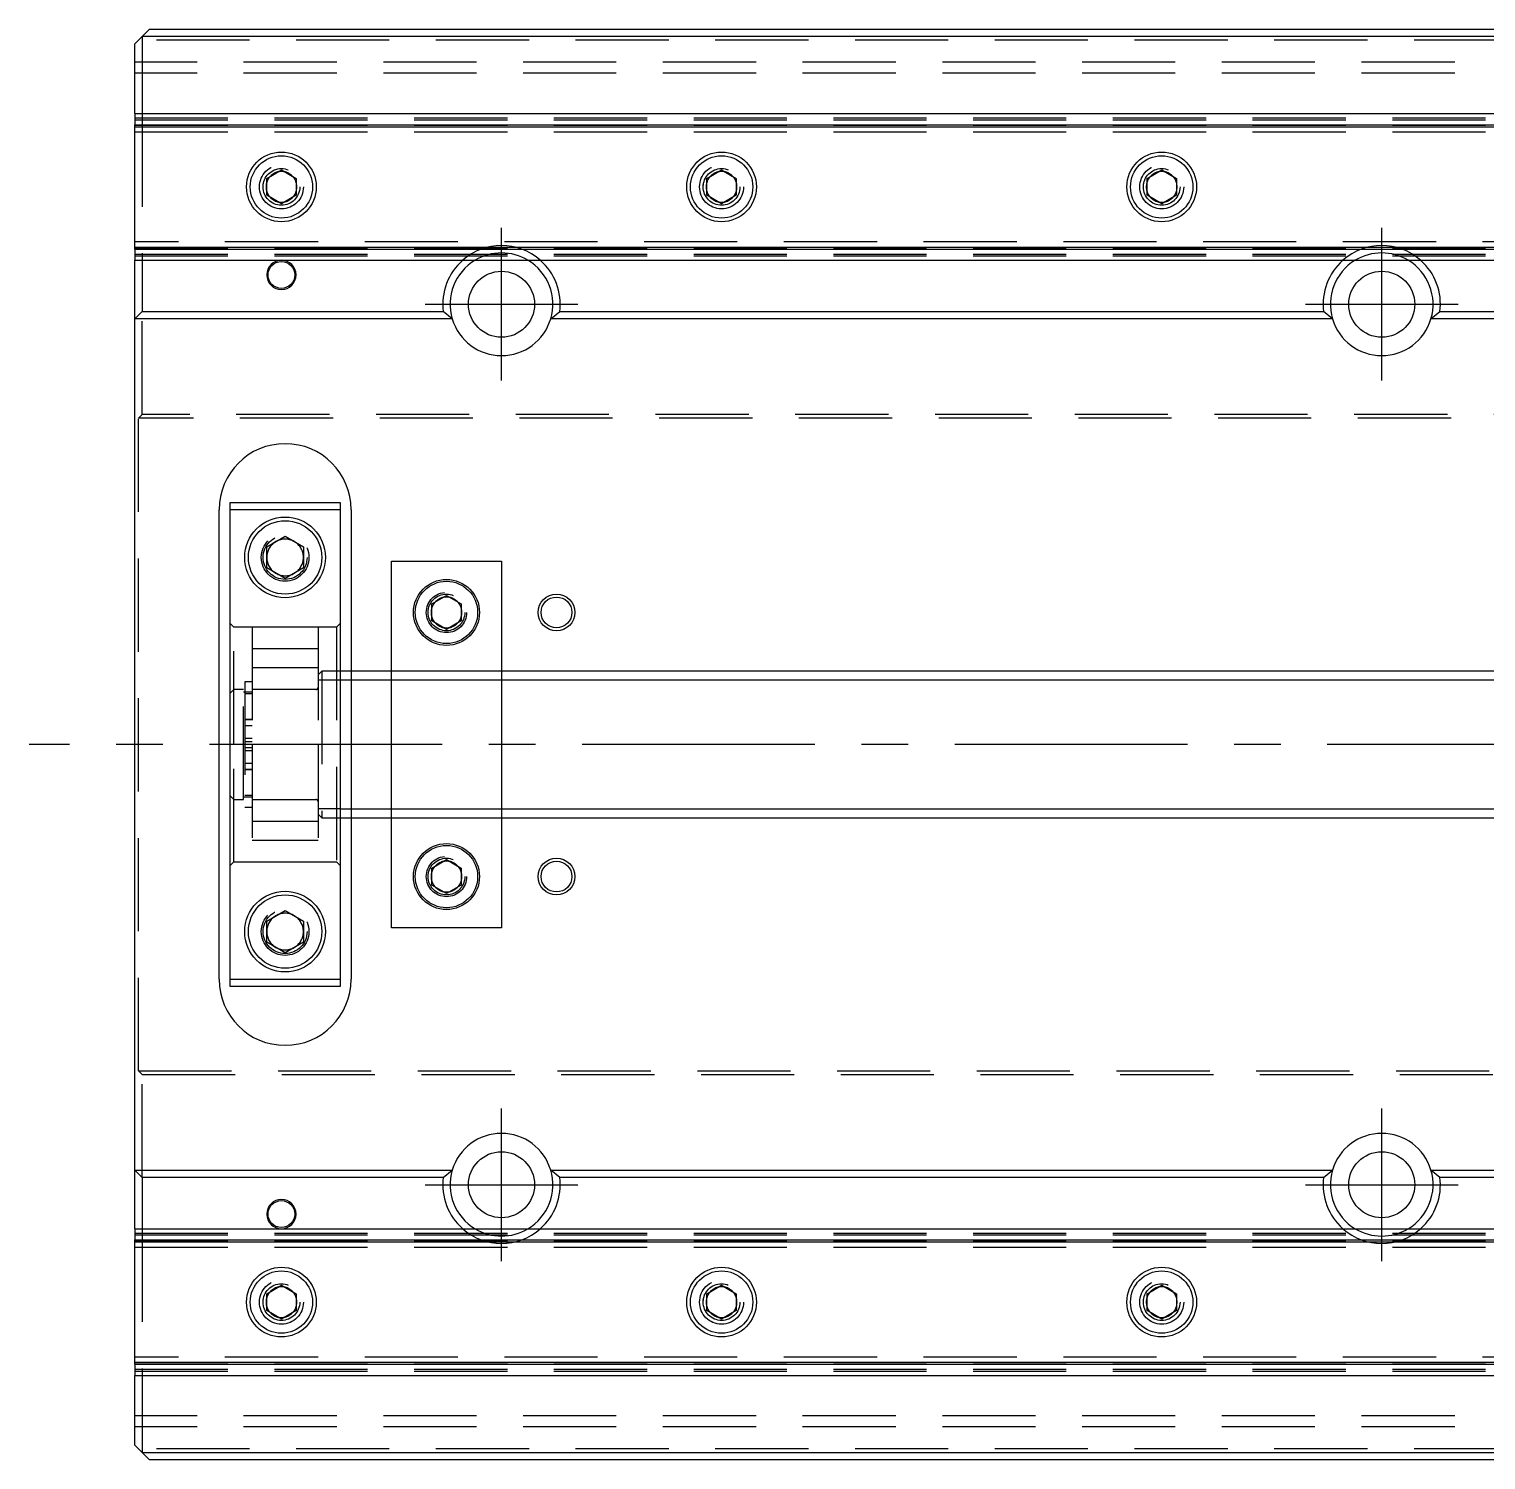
# Model space of a CAD drawing. Extents: x -14 to 910, y -357 to 120.
# Drawn here: x -14.4 to 184.2, y -97.5 to 97.5 of the extents above; entities that cross this region are included whole.
import ezdxf

# ---------------------------------------------------------------- set-up
doc = ezdxf.new("R2010")
doc.units = 0
doc.linetypes.add('CENTER', pattern=[50.8, 31.75, -6.35, 6.35, -6.35])
doc.linetypes.add('DASHED', pattern=[19.05, 12.7, -6.35])
doc.layers.get('0').update_dxf_attribs({"linetype": 'CONTINUOUS'})
doc.layers.add('CENTER', color=1, linetype='CENTER')

msp = doc.modelspace()

# ---------------------------------------------------------------- linework, layer by layer
at = {"color": 7, "linetype": 'CONTINUOUS'}
for p, q in [((2, 97.5), (1, 96.5)), ((2, 97.5), (215, 97.5)), ((1, 96.5), (0, 95.5)), ((0, 86), (0, 95.5)), ((1, 96.5), (1, 86)), ((215, 96.5), (1, 96.5)), ((0, 86), (0, 84.48)), ((0, 86), (215, 86)), ((0, 84.2), (0, 84.48)), ((0, 84.48), (207.73, 84.48)), ((0, 84.2), (207.05, 84.2)), ((0, 67.8), (0, 84.2)), ((18, 77.15), (20, 78.31)), ((20, 78.31), (22, 77.15)), ((78, 77.15), (80, 78.31)), ((80, 78.31), (82, 77.15)), ((138, 77.15), (140, 78.31)), ((140, 78.31), (142, 77.15)), ((18, 74.85), (18, 77.15)), ((22, 77.15), (22, 74.85)), ((78, 74.85), (78, 77.15)), ((82, 77.15), (82, 74.85)), ((138, 74.85), (138, 77.15)), ((142, 77.15), (142, 74.85)), ((20, 73.69), (18, 74.85)), ((22, 74.85), (20, 73.69)), ((80, 73.69), (78, 74.85)), ((82, 74.85), (80, 73.69)), ((140, 73.69), (138, 74.85)), ((142, 74.85), (140, 73.69)), ((0, 67.52), (0, 67.8)), ((0, 67.8), (215, 67.8)), ((0, 67.52), (0, 66)), ((0, 67.52), (215, 67.52)), ((0, 58), (0, 66)), ((0, 66), (215, 66)), ((1, 66), (1, 59)), ((0, 58), (1, 59)), ((0, -58), (0, 58)), ((43.29, 58), (0, 58)), ((1, 59), (42.06, 59)), ((43.29, 58), (42.06, 59)), ((56.71, 58), (57.94, 59)), ((163.29, 58), (56.71, 58)), ((57.94, 59), (162.06, 59)), ((163.29, 58), (162.06, 59)), ((176.71, 58), (177.94, 59)), ((215, 58), (176.71, 58)), ((177.94, 59), (215, 59)), ((11.5, -32), (11.5, 32)), ((13, 32), (13, 33)), ((13, 33), (28, 33)), ((13, -32), (13, 32)), ((28, 32), (13, 32)), ((28, 33), (28, 32)), ((28, 32), (28, -32)), ((29.5, 32), (29.5, 10)), ((18, 26.94), (20.5, 28.39)), ((20.5, 28.39), (23, 26.94)), ((18, 24.06), (18, 26.94)), ((23, 26.94), (23, 24.06)), ((20.5, 22.61), (18, 24.06)), ((23, 24.06), (20.5, 22.61)), ((35, 25), (50, 25)), ((35, 10), (35, 25)), ((50, 25), (50, 10)), ((40.5, 19.15), (42.5, 20.31)), ((42.5, 20.31), (44.5, 19.15)), ((40.5, 16.85), (40.5, 19.15)), ((44.5, 19.15), (44.5, 16.85)), ((42.5, 15.69), (40.5, 16.85)), ((44.5, 16.85), (42.5, 15.69)), ((215, 10), (28, 10)), ((28, -10), (215, -10)), ((29.5, -10), (29.5, -32)), ((35, -25), (35, -10)), ((50, -10), (50, -25)), ((40.5, -16.85), (42.5, -15.69)), ((42.5, -15.69), (44.5, -16.85)), ((40.5, -19.15), (40.5, -16.85)), ((44.5, -16.85), (44.5, -19.15)), ((42.5, -20.31), (40.5, -19.15)), ((44.5, -19.15), (42.5, -20.31)), ((18, -24.06), (20.5, -22.61)), ((20.5, -22.61), (23, -24.06)), ((18, -26.94), (18, -24.06)), ((23, -24.06), (23, -26.94)), ((50, -25), (35, -25)), ((20.5, -28.39), (18, -26.94)), ((23, -26.94), (20.5, -28.39)), ((13, -33), (13, -32)), ((13, -32), (28, -32)), ((28, -33), (13, -33)), ((28, -32), (28, -33)), ((0, -66), (0, -58)), ((0, -58), (43.29, -58)), ((1, -59), (0, -58)), ((42.06, -59), (1, -59)), ((1, -59), (1, -66)), ((42.06, -59), (43.29, -58)), ((56.71, -58), (163.29, -58)), ((57.94, -59), (56.71, -58)), ((162.06, -59), (57.94, -59)), ((162.06, -59), (163.29, -58)), ((176.71, -58), (215, -58)), ((177.94, -59), (176.71, -58)), ((215, -59), (177.94, -59)), ((0, -66), (0, -67.52)), ((0, -66), (215, -66)), ((0, -67.52), (215, -67.52)), ((0, -67.8), (0, -67.52)), ((0, -67.8), (215, -67.8)), ((0, -84.2), (0, -67.8)), ((18, -74.85), (20, -73.69)), ((18, -77.15), (18, -74.85)), ((20, -73.69), (22, -74.85)), ((22, -74.85), (22, -77.15)), ((78, -74.85), (80, -73.69)), ((78, -77.15), (78, -74.85)), ((80, -73.69), (82, -74.85)), ((82, -74.85), (82, -77.15)), ((138, -74.85), (140, -73.69)), ((138, -77.15), (138, -74.85)), ((140, -73.69), (142, -74.85)), ((142, -74.85), (142, -77.15)), ((20, -78.31), (18, -77.15)), ((22, -77.15), (20, -78.31)), ((80, -78.31), (78, -77.15)), ((82, -77.15), (80, -78.31)), ((140, -78.31), (138, -77.15)), ((142, -77.15), (140, -78.31)), ((0, -84.48), (0, -84.2)), ((0, -84.2), (207.05, -84.2)), ((0, -84.48), (0, -86)), ((0, -84.48), (207.73, -84.48)), ((0, -95.5), (0, -86)), ((0, -86), (215, -86)), ((1, -86), (1, -96.5)), ((0, -95.5), (1, -96.5)), ((1, -96.5), (215, -96.5)), ((1, -96.5), (2, -97.5)), ((215, -97.5), (2, -97.5))]:
    msp.add_line(p, q, dxfattribs=at)
at = {"color": 3, "linetype": 'DASHED'}
for p, q in [((225.2, 96), (0.5, 96)), ((580, 93), (0, 93)), ((580, 91.5), (0, 91.5)), ((0, 85.4), (580, 85.4)), ((1, 86), (1, 66)), ((0, 85.15), (215, 85.15)), ((0, 84.42), (215.5, 84.42)), ((0, 83.5), (215.5, 83.5)), ((17.5, 76), (17.53, 76.41)), ((77.5, 76), (77.53, 76.41)), ((137.5, 76), (137.53, 76.41)), ((215.5, 68.5), (0, 68.5)), ((0, 67.58), (215.5, 67.58)), ((0, 66.85), (215, 66.85)), ((0, 66.6), (580, 66.6)), ((1, 45), (1, 59)), ((1, 45), (0.5, 44.5)), ((0.5, -44.5), (0.5, 44.5)), ((579.5, 44.5), (0.5, 44.5)), ((579, 45), (1, 45)), ((17.5, 25.5), (17.52, 25.85)), ((40, 18), (40.01, 18.25)), ((13.5, 16), (13, 16.5)), ((16, 16), (13.5, 16)), ((13.5, 0), (13.5, 16)), ((25, 16), (16, 16)), ((16, 16), (16, 0)), ((27.5, 16), (25, 16)), ((25, 16), (25, 0)), ((28, 16.5), (27.5, 16)), ((27.5, 16), (27.5, -16)), ((25, 13.02), (16, 13.02)), ((25, 10.47), (16, 10.47)), ((25.5, 10), (25, 9.5)), ((28, 10), (25.5, 10)), ((25.5, 10), (25.5, -10)), ((29.5, 10), (29.5, 5)), ((35, 5), (35, 10)), ((50, 10), (50, 5)), ((16, 8.55), (15, 8.55)), ((15, 8.55), (15, -8.55)), ((28, 8.75), (25, 8.75)), ((13.5, 7.5), (13, 7)), ((14.85, 7.5), (13.5, 7.5)), ((14.85, -7.5), (14.85, 7.5)), ((15, 7.15), (14.85, 7.15)), ((16, 7.15), (15, 7.15)), ((16, 6.9), (15, 6.9)), ((24.7, 7.5), (16, 7.5)), ((25, 7.5), (24.7, 7.5)), ((29.5, 5), (29.5, -5)), ((35, -5), (35, 5)), ((50, 5), (50, -5)), ((16, 3.4), (15, 3.4)), ((15, 3.4), (16, 3.4)), ((16, 2.55), (15, 2.55)), ((13.5, -16), (13.5, 0)), ((15, 0.85), (16, 0.85)), ((15, 0.43), (16, 0.43)), ((16, 0), (16, -16)), ((25, 0), (25, -16)), ((15, -0.43), (16, -0.43)), ((16, -0.85), (15, -0.85)), ((15, -2.55), (16, -2.55)), ((15, -3.4), (16, -3.4)), ((16, -3.4), (15, -3.4)), ((29.5, -5), (29.5, -10)), ((35, -10), (35, -5)), ((50, -5), (50, -10)), ((13, -7), (13.5, -7.5)), ((13.5, -7.5), (14.85, -7.5)), ((14.85, -7.15), (15, -7.15)), ((15, -6.9), (16, -6.9)), ((15, -7.15), (16, -7.15)), ((16, -7.5), (24.7, -7.5)), ((24.7, -7.5), (25, -7.5)), ((15, -8.55), (16, -8.55)), ((28, -8.75), (25, -8.75)), ((25, -9.5), (25.5, -10)), ((16, -10.47), (25, -10.47)), ((25.5, -10), (28, -10)), ((16, -13.03), (25, -13.03)), ((13, -16.5), (13.5, -16)), ((13.5, -16), (16, -16)), ((16, -16), (25, -16)), ((25, -16), (27.5, -16)), ((27.5, -16), (28, -16.5)), ((40, -18), (40.02, -17.7)), ((17.5, -25.5), (17.52, -25.15)), ((0.5, -44.5), (1, -45)), ((0.5, -44.5), (579.5, -44.5)), ((1, -59), (1, -45)), ((1, -45), (579, -45)), ((0, -66.6), (580, -66.6)), ((0, -66.85), (215, -66.85)), ((1, -66), (1, -86)), ((0, -67.58), (215.5, -67.58)), ((0, -68.5), (215.5, -68.5)), ((17.5, -76), (17.53, -75.59)), ((77.5, -76), (77.53, -75.59)), ((137.5, -76), (137.53, -75.59)), ((215.5, -83.5), (0, -83.5)), ((0, -84.42), (215.5, -84.42)), ((0, -85.15), (215, -85.15)), ((0, -85.4), (580, -85.4)), ((580, -91.5), (0, -91.5)), ((580, -93), (0, -93)), ((225.2, -96), (0.5, -96))]:
    msp.add_line(p, q, dxfattribs=at)
at = {"color": 3, "linetype": 'CONTINUOUS'}
for p, q in [((215, 8.75), (28, 8.75)), ((28, -8.75), (215, -8.75))]:
    msp.add_line(p, q, dxfattribs=at)
at = {"color": 7, "linetype": 'CONTINUOUS'}
for centre, radius in [((20, 76), 4.75), ((20, 76), 4.25), ((80, 76), 4.75), ((80, 76), 4.25), ((140, 76), 4.75), ((140, 76), 4.25), ((50, 60), 4.5), ((170, 60), 4.5), ((20.5, 25.5), 5.5), ((20.5, 25.5), 5), ((42.5, 18), 4.5), ((42.5, 18), 4.25), ((57.5, 18), 2.1), ((42.5, -18), 4.5), ((42.5, -18), 4.25), ((57.5, -18), 2.1), ((20.5, -25.5), 5.5), ((20.5, -25.5), 5), ((50, -60), 4.5), ((170, -60), 4.5), ((20, -76), 4.75), ((80, -76), 4.75), ((140, -76), 4.75), ((20, -76), 4.25), ((80, -76), 4.25), ((140, -76), 4.25)]:
    msp.add_circle(centre, radius, dxfattribs=at)
at = {"color": 3, "linetype": 'DASHED'}
for centre, radius in [((20, 76), 3), ((20, 76), 2.5), ((80, 76), 3), ((80, 76), 2.5), ((140, 76), 3), ((140, 76), 2.5), ((20.5, 25.5), 3.25), ((20.5, 25.5), 3), ((42.5, 18), 2.75), ((42.5, 18), 2.5), ((42.5, -18), 2.75), ((42.5, -18), 2.5), ((20.5, -25.5), 3.25), ((20.5, -25.5), 3), ((20, -76), 3), ((80, -76), 3), ((140, -76), 3), ((20, -76), 2.5), ((80, -76), 2.5), ((140, -76), 2.5)]:
    msp.add_circle(centre, radius, dxfattribs=at)
at = {"color": 3, "linetype": 'CONTINUOUS'}
for centre, radius in [((20, 64), 1.83), ((57.5, 18), 2.5), ((57.5, -18), 2.5), ((20, -64), 1.83)]:
    msp.add_circle(centre, radius, dxfattribs=at)
at = {"color": 3, "linetype": 'DASHED'}
for centre, radius, start, end in [((20, 76), 2.1, 102.2472, 137.7528), ((20, 76), 2.1, 77.7528, 102.2472), ((20, 76), 2.1, 42.2472, 77.7528), ((80, 76), 2.1, 102.2472, 137.7528), ((80, 76), 2.1, 77.7528, 102.2472), ((80, 76), 2.1, 42.2472, 77.7528), ((140, 76), 2.1, 102.2472, 137.7528), ((140, 76), 2.1, 77.7528, 102.2472), ((140, 76), 2.1, 42.2472, 77.7528), ((20, 76), 2.1, 162.2472, 180), ((20, 76), 2.1, 180, 197.7528), ((20, 76), 2.1, 137.7528, 162.2472), ((20, 76), 2.1, 17.7528, 42.2472), ((20, 76), 2.1, 342.2472, 17.7528), ((80, 76), 2.1, 162.2472, 180), ((80, 76), 2.1, 180, 197.7528), ((80, 76), 2.1, 137.7528, 162.2472), ((80, 76), 2.1, 17.7528, 42.2472), ((80, 76), 2.1, 342.2472, 17.7528), ((140, 76), 2.1, 162.2472, 180), ((140, 76), 2.1, 180, 197.7528), ((140, 76), 2.1, 137.7528, 162.2472), ((140, 76), 2.1, 17.7528, 42.2472), ((140, 76), 2.1, 342.2472, 17.7528), ((20, 76), 2.1, 197.7528, 222.2472), ((20, 76), 2.1, 222.2472, 257.7528), ((20, 76), 2.1, 257.7528, 282.2472), ((20, 76), 2.1, 282.2472, 317.7528), ((20, 76), 2.1, 317.7528, 342.2472), ((80, 76), 2.1, 197.7528, 222.2472), ((80, 76), 2.1, 222.2472, 257.7528), ((80, 76), 2.1, 257.7528, 282.2472), ((80, 76), 2.1, 282.2472, 317.7528), ((80, 76), 2.1, 317.7528, 342.2472), ((140, 76), 2.1, 197.7528, 222.2472), ((140, 76), 2.1, 222.2472, 257.7528), ((140, 76), 2.1, 257.7528, 282.2472), ((140, 76), 2.1, 282.2472, 317.7528), ((140, 76), 2.1, 317.7528, 342.2472), ((50, 60), 8, 48.5904, 131.4096), ((170, 60), 8, 48.5904, 131.4096), ((50, 60), 7, 58.9973, 121.0027), ((170, 60), 7, 58.9973, 121.0027), ((20.5, 25.5), 2.5, 60, 120), ((20.5, 25.5), 2.5, 120, 180), ((20.5, 25.5), 2.5, 0, 60), ((20.5, 25.5), 2.5, 180, 240), ((20.5, 25.5), 2.5, 300, 0), ((20.5, 25.5), 2.5, 240, 300), ((42.5, 18), 2.1, 102.2472, 137.7528), ((42.5, 18), 2.1, 77.7528, 102.2472), ((42.5, 18), 2.1, 42.2472, 77.7528), ((42.5, 18), 2.1, 162.2472, 180), ((42.5, 18), 2.1, 180, 197.7528), ((42.5, 18), 2.1, 137.7528, 162.2472), ((42.5, 18), 2.1, 17.7528, 42.2472), ((42.5, 18), 2.1, 342.2472, 17.7528), ((42.5, 18), 2.1, 197.7528, 222.2472), ((42.5, 18), 2.1, 222.2472, 257.7528), ((42.5, 18), 2.1, 257.7528, 282.2472), ((42.5, 18), 2.1, 282.2472, 317.7528), ((42.5, 18), 2.1, 317.7528, 342.2472), ((24.7, 7.8), 0.3, 270, 360), ((24.7, -7.8), 0.3, 0, 90), ((42.5, -18), 2.1, 162.2472, 180), ((42.5, -18), 2.1, 137.7528, 162.2472), ((42.5, -18), 2.1, 102.2472, 137.7528), ((42.5, -18), 2.1, 77.7528, 102.2472), ((42.5, -18), 2.1, 42.2472, 77.7528), ((42.5, -18), 2.1, 17.7528, 42.2472), ((42.5, -18), 2.1, 342.2472, 17.7528), ((42.5, -18), 2.1, 180, 197.7528), ((42.5, -18), 2.1, 197.7528, 222.2472), ((42.5, -18), 2.1, 222.2472, 257.7528), ((42.5, -18), 2.1, 282.2472, 317.7528), ((42.5, -18), 2.1, 317.7528, 342.2472), ((42.5, -18), 2.1, 257.7528, 282.2472), ((20.5, -25.5), 2.5, 120, 180), ((20.5, -25.5), 2.5, 60, 120), ((20.5, -25.5), 2.5, 0, 60), ((20.5, -25.5), 2.5, 180, 240), ((20.5, -25.5), 2.5, 300, 0), ((20.5, -25.5), 2.5, 240, 300), ((50, -60), 8, 228.5904, 311.4096), ((50, -60), 7, 238.9973, 301.0027), ((170, -60), 8, 228.5904, 311.4096), ((170, -60), 7, 238.9973, 301.0027), ((20, -76), 2.1, 162.2472, 180), ((20, -76), 2.1, 137.7528, 162.2472), ((20, -76), 2.1, 102.2472, 137.7528), ((20, -76), 2.1, 77.7528, 102.2472), ((20, -76), 2.1, 42.2472, 77.7528), ((20, -76), 2.1, 17.7528, 42.2472), ((20, -76), 2.1, 342.2472, 17.7528), ((80, -76), 2.1, 162.2472, 180), ((80, -76), 2.1, 137.7528, 162.2472), ((80, -76), 2.1, 102.2472, 137.7528), ((80, -76), 2.1, 77.7528, 102.2472), ((80, -76), 2.1, 42.2472, 77.7528), ((80, -76), 2.1, 17.7528, 42.2472), ((80, -76), 2.1, 342.2472, 17.7528), ((140, -76), 2.1, 162.2472, 180), ((140, -76), 2.1, 137.7528, 162.2472), ((140, -76), 2.1, 102.2472, 137.7528), ((140, -76), 2.1, 77.7528, 102.2472), ((140, -76), 2.1, 42.2472, 77.7528), ((140, -76), 2.1, 17.7528, 42.2472), ((140, -76), 2.1, 342.2472, 17.7528), ((20, -76), 2.1, 180, 197.7528), ((20, -76), 2.1, 197.7528, 222.2472), ((20, -76), 2.1, 222.2472, 257.7528), ((20, -76), 2.1, 282.2472, 317.7528), ((20, -76), 2.1, 317.7528, 342.2472), ((80, -76), 2.1, 180, 197.7528), ((80, -76), 2.1, 197.7528, 222.2472), ((80, -76), 2.1, 222.2472, 257.7528), ((80, -76), 2.1, 282.2472, 317.7528), ((80, -76), 2.1, 317.7528, 342.2472), ((140, -76), 2.1, 180, 197.7528), ((140, -76), 2.1, 197.7528, 222.2472), ((140, -76), 2.1, 222.2472, 257.7528), ((140, -76), 2.1, 282.2472, 317.7528), ((140, -76), 2.1, 317.7528, 342.2472), ((20, -76), 2.1, 257.7528, 282.2472), ((80, -76), 2.1, 257.7528, 282.2472), ((140, -76), 2.1, 257.7528, 282.2472)]:
    msp.add_arc(centre, radius, start, end, dxfattribs=at)
at = {"color": 7, "linetype": 'CONTINUOUS'}
for centre, radius, start, end in [((20, 64), 2, 180, 90), ((20, 64), 2, 90, 180), ((50, 60), 8, 131.4096, 187.1808), ((50, 60), 7, 121.0027, 196.6015), ((50, 60), 7, 343.3985, 58.9973), ((50, 60), 8, 352.8192, 48.5904), ((170, 60), 8, 131.4096, 187.1808), ((170, 60), 7, 121.0027, 196.6015), ((170, 60), 7, 343.3985, 58.9973), ((170, 60), 8, 352.8192, 48.5904), ((50, 60), 7, 196.6015, 343.3985), ((170, 60), 7, 196.6015, 343.3985), ((20.5, 32), 9, 0, 180), ((20.5, -32), 9, 180, 0), ((50, -60), 7, 16.6015, 163.3985), ((170, -60), 7, 16.6015, 163.3985), ((50, -60), 8, 172.8192, 228.5904), ((50, -60), 7, 163.3985, 238.9973), ((50, -60), 7, 301.0027, 16.6015), ((50, -60), 8, 311.4096, 7.1808), ((170, -60), 8, 172.8192, 228.5904), ((170, -60), 7, 163.3985, 238.9973), ((170, -60), 7, 301.0027, 16.6015), ((170, -60), 8, 311.4096, 7.1808), ((20, -64), 2, 270, 180), ((20, -64), 2, 180, 270)]:
    msp.add_arc(centre, radius, start, end, dxfattribs=at)
at = {"layer": 'CENTER', "color": 1, "linetype": 'CENTER'}
for p, q in [((50, 49.6), (50, 70.4)), ((170, 49.6), (170, 70.4)), ((39.6, 60), (60.4, 60)), ((159.6, 60), (180.4, 60)), ((651.53, 0), (-14.4, 0)), ((50, -70.4), (50, -49.6)), ((170, -70.4), (170, -49.6)), ((39.6, -60), (60.4, -60)), ((159.6, -60), (180.4, -60))]:
    msp.add_line(p, q, dxfattribs=at)

doc.saveas('drawing.dxf')
